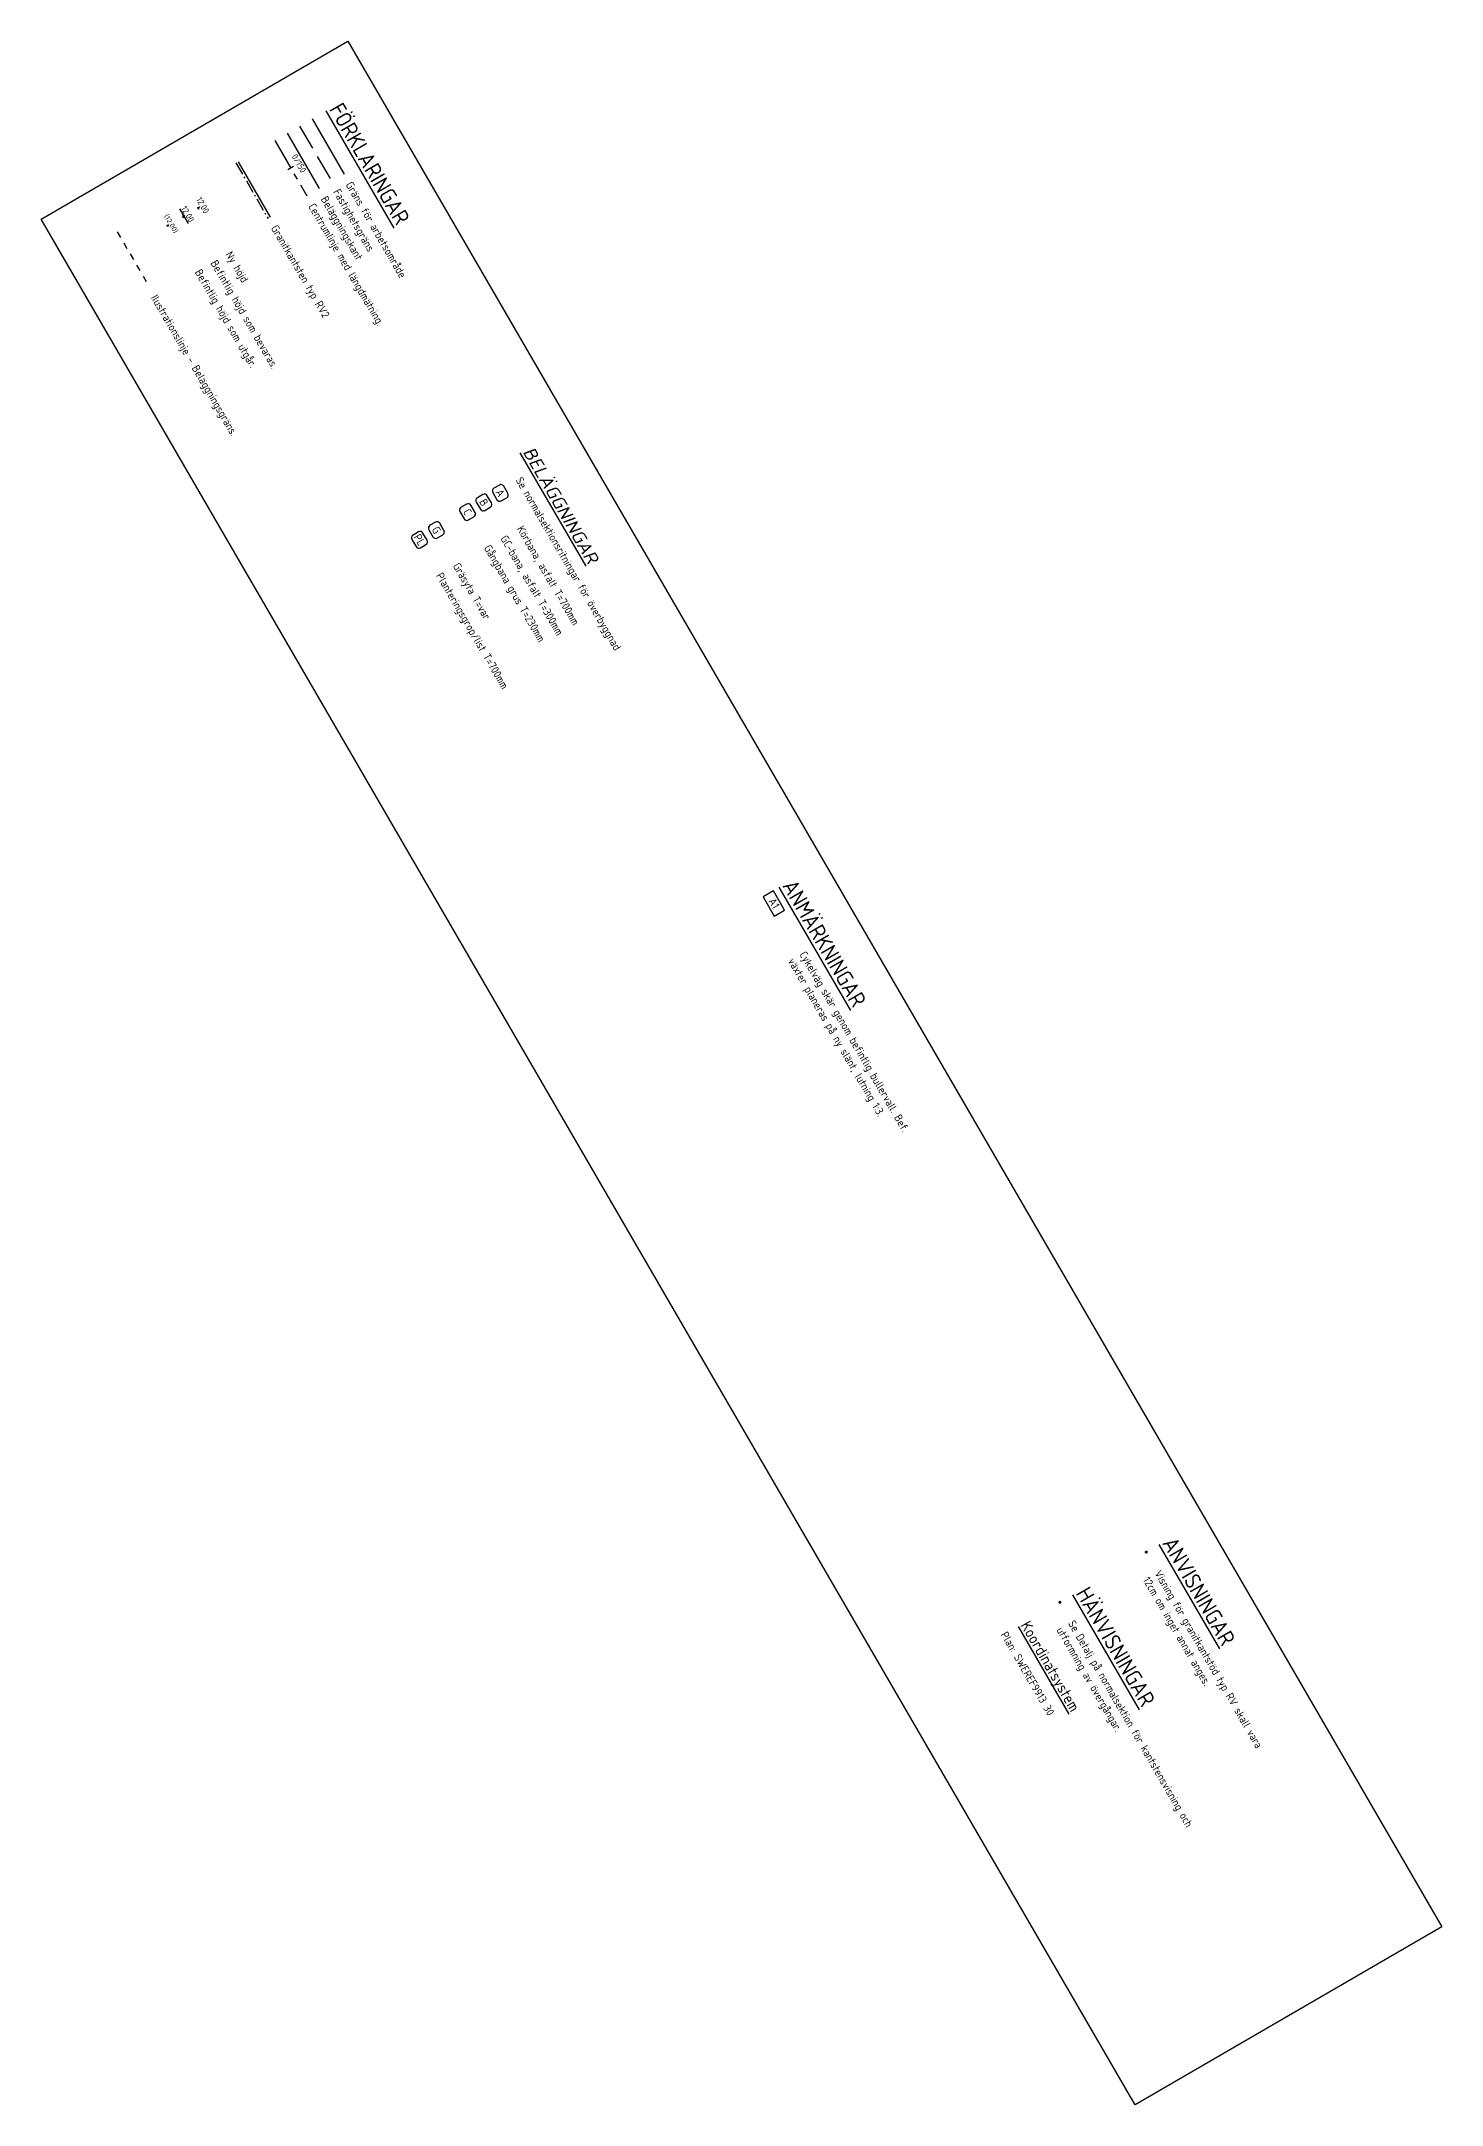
# Model space of a CAD drawing. Header units: metres. Extents: x 117856 to 119829, y 6148158 to 6148674.
# Drawn here: x 117944.7 to 118119.7, y 6148158.2 to 6148416.1 of the extents above; entities that cross this region are included whole.
import ezdxf
from ezdxf.enums import TextEntityAlignment as Align

# ---------------------------------------------------------------- set-up
doc = ezdxf.new("R2010")
doc.units = ezdxf.units.M
doc.header["$LTSCALE"] = 0.4
for name, pattern in [('AA_CENTER_4', [6.5, 4, -1, 0.5, -1]), ('AA_DASHED_2', [4, 2, -2]), ('AA_HIDDEN_8', [11, 8, -3]), ('CENTER', [16, 10, -2, 2, -2])]:
    doc.linetypes.add(name, pattern=pattern)
doc.layers.get('0').update_dxf_attribs({"linetype": 'CONTINUOUS'})
doc.layers.get('DEFPOINTS').update_dxf_attribs({"color": 5, "linetype": 'CONTINUOUS'})
for name, color, linetype in [('05_anm', 1, 'CONTINUOUS'), ('05_b-zniv', 4, 'CONTINUOUS'), ('05_beg', 4, 'AA_DASHED_2'), ('05_kgrv2', 1, 'AA_CENTER_4'), ('05_p_zniv', 1, 'CONTINUOUS'), ('05_T', 5, 'CONTINUOUS'), ('05_txt', 1, 'CONTINUOUS'), ('05_Öb-typ', 1, 'CONTINUOUS'), ('93_ent', 6, 'PLUS_1'), ('93_fast', 7, 'AA_HIDDEN_8'), ('M-311', 4, 'CENTER'), ('M-312A', 3, 'CONTINUOUS'), ('M-322B', 3, 'CONTINUOUS')]:
    doc.layers.add(name, color=color, linetype=linetype)
doc.styles.add('ISO', font='iso.shx')
doc.linetypes.add('PLUS_1', pattern='A,10,-2,["+",ISO,S=5,R=0,X=-1,Y=-2.5],-2.15', length=14.15)

# ---------------------------------------------------------------- blocks, each defined once
blk = doc.blocks.new('_zniv')
at = {"color": 0}
for p, q in [((-0.43, 0), (0.43, 0)), ((0, 0.43), (0, -0.43))]:
    blk.add_line(p, q, dxfattribs=at)
at = {"style": 'ISO'}
blk.add_attdef('ZNIV', text='', height=2, dxfattribs=at).set_placement((0, 0), align=Align.BOTTOM_CENTER)
blk = doc.blocks.new('_ANM')
at = {"color": 0}
blk.add_lwpolyline([(-3.46, -1.95), (3.46, -1.95), (3.46, 1.76), (-3.46, 1.76)], close=True, dxfattribs=at)
at = {"color": 4, "style": 'ISO'}
blk.add_attdef('ANM', text='', height=2.5, dxfattribs=at).set_placement((0, 0), align=Align.MIDDLE_CENTER)
blk = doc.blocks.new('_MSECT')
at = {"color": 3}
blk.add_line((1, 0), (-1, 0), dxfattribs=at)
at = {"style": 'ISO'}
blk.add_attdef('S', text='', height=2, rotation=270, dxfattribs=at).set_placement((2, 0), align=Align.CENTER)
blk = doc.blocks.new('_OVERB')
for p, q in [((-2.29, 0.99), (-2.29, -0.99)), ((1.29, 1.99), (-1.29, 1.99)), ((2.29, -0.99), (2.29, 0.99)), ((-1.29, -1.99), (1.29, -1.99))]:
    blk.add_line(p, q)
for centre, start, end in [((-1.29, 0.99), 90, 180), ((1.29, 0.99), 0, 90), ((-1.29, -0.99), 180, 270), ((1.29, -0.99), 270, 0)]:
    blk.add_arc(centre, 1, start, end)
at = {"style": 'ISO'}
blk.add_attdef('NR', text='', height=2.5, dxfattribs=at).set_placement((0, 0), align=Align.MIDDLE_CENTER)

msp = doc.modelspace()

# ---------------------------------------------------------------- linework, layer by layer
at = {"layer": '05_beg'}
msp.add_line((117954.213, 6148392.286), (117958.227, 6148385.366), dxfattribs=at)
at = {"layer": '05_kgrv2'}
msp.add_line((117969.038, 6148400.887), (117973.052, 6148393.967), dxfattribs=at)
at = {"layer": '93_ent'}
msp.add_line((117978.552, 6148406.407), (117982.567, 6148399.487), dxfattribs=at)
at = {"layer": '93_fast'}
msp.add_line((117976.995, 6148405.503), (117981.01, 6148398.584), dxfattribs=at)
at = {"layer": 'DEFPOINTS', "flags": 128}
msp.add_lwpolyline([(117983.043, 6148416.096), (118119.741, 6148180.478), (118081.405, 6148158.237), (117944.707, 6148393.855)], close=True, dxfattribs=at)
at = {"layer": 'M-311'}
msp.add_line((117973.881, 6148403.697), (117977.896, 6148396.777), dxfattribs=at)
at = {"layer": 'M-312A'}
for p, q in [((117975.438, 6148404.6), (117979.453, 6148397.68)), ((117969.297, 6148401.037), (117973.312, 6148394.117))]:
    msp.add_line(p, q, dxfattribs=at)

# ---------------------------------------------------------------- block references
at = {"layer": '05_anm', "xscale": 0.3999999999840965, "yscale": 0.3999999999840965, "zscale": 0.3999999999840965, "rotation": 300.1210198371655}
msp.add_blockref('_ANM', (118036.303, 6148308.373), dxfattribs=at).add_auto_attribs({'ANM': 'A1'})
at = {"layer": '05_b-zniv'}
for p, xscale, yscale, zscale, rotation, values in [((117962.45, 6148394.185), 0.3999999999840965, 0.3999999999840965, 0.3999999999840965, 300.1210198371655, {'ZNIV': '%%u12.00'}), ((117960.488, 6148393.047), 0.3200000000522799, 0.3200000000522799, 0.3200000000522799, 300.1210197870365, {'ZNIV': '(12.00)'})]:
    msp.add_blockref('_zniv', p, dxfattribs=dict(at, xscale=xscale, yscale=yscale, zscale=zscale, rotation=rotation)).add_auto_attribs(values)
at = {"layer": '05_p_zniv'}
ref = msp.add_blockref('_zniv', (117964.331, 6148395.272), dxfattribs=dict(at, xscale=0.3999999999840965, yscale=0.3999999999840965, zscale=0.3999999999840965, rotation=300.1210198371655))
ref.add_attrib('ZNIV', '12.00', dxfattribs={"layer": '0', "color": 4, "height": 0.8, "rotation": 300.12102, "style": 'ISO'}).set_placement((117964.331, 6148395.272), align=Align.BOTTOM_CENTER)
at = {"layer": '05_Öb-typ', "xscale": 0.3999999999840965, "yscale": 0.3999999999840965, "zscale": 0.3999999999840965, "rotation": 300.1210198371655}
for p, values in [((117997.973, 6148357.267), {'NR': 'C'}), ((118000.028, 6148358.459), {'NR': 'B'}), ((118002.083, 6148359.652), {'NR': 'A'}), ((117994.092, 6148355.015), {'NR': 'G'}), ((117991.987, 6148353.794), {'NR': 'PL'})]:
    msp.add_blockref('_OVERB', p, dxfattribs=at).add_auto_attribs(values)
at = {"layer": 'M-322B', "xscale": 0.3999999993737609, "yscale": 0.3999999993737609, "zscale": 0.3999999993737609, "rotation": 30.12101980459725}
msp.add_blockref('_MSECT', (117975.889, 6148400.237), dxfattribs=at).add_auto_attribs({'S': '0/150'})

# ---------------------------------------------------------------- texts
at = {"layer": '05_T', "color": 3, "style": 'ISO', "oblique": 10, "width": 1.2}
msp.add_text('%%UBELÄGGNINGAR', height=1.6, rotation=300.12102, dxfattribs=at).set_placement((118004.839, 6148364.793))
at = {"layer": '05_txt', "color": 7, "style": 'ISO'}
for s, p in [('%%uFÖRKLARINGAR', (117980.625, 6148407.609)), ('%%uANMÄRKNINGAR', (118037.256, 6148310.582)), ('%%uANVISNINGAR', (118084.742, 6148228.431)), ('%%uHÄNVISNINGAR', (118073.943, 6148222.166))]:
    msp.add_text(s, height=2, rotation=300.12102, dxfattribs=at).set_placement(p)
at = {"layer": '05_txt', "style": 'ISO'}
for s, p in [('Fastighetsgräns', (117981.15, 6148397.278)), ('Gräns för arbetsområde', (117982.707, 6148398.181)), ('Centrumlinje med längdmätning.', (117978.036, 6148395.471)), ('Beläggningskant', (117979.593, 6148396.374)), ('Granitkantsten typ RV2', (117973.365, 6148392.761)), ('Ny höjd', (117967.687, 6148389.467)), ('Befintlig höjd som utgår.', (117963.855, 6148387.244)), ('Befintlig höjd som bevaras.', (117965.817, 6148388.382)), ('Ilustrationslinje - Beläggningsgräns.', (117958.367, 6148384.06)), ('Se normalsektionsritningar för överbyggnad', (118003.949, 6148361.257))]:
    msp.add_text(s, height=1, rotation=300.12102, dxfattribs=at).set_placement(p)
for s, p in [('GC-bana, asfalt T=300mm', (118002.476, 6148354.239)), ('Körbana, asfalt T=700mm', (118004.531, 6148355.431)), ('Gräsyta T=var', (117996.54, 6148350.795)), ('Gångbana grus T=230mm', (118000.421, 6148353.047)), ('Planteringsgrop/list T=700mm', (117994.435, 6148349.574))]:
    msp.add_text(s, height=1, rotation=300.12102, dxfattribs=at).set_placement(p, align=Align.MIDDLE_LEFT)
at = {"layer": '05_txt', "color": 3, "style": 'ISO'}
msp.add_text('%%uKoordinatsystem', height=1.4, rotation=300.12102, dxfattribs=at).set_placement((118067.037, 6148218.159))
at = {"layer": '05_txt', "char_height": 1, "attachment_point": 1, "rotation": 300.12102, "style": 'ISO'}
for s, insert, width in [('Cykelväg skär genom befintlig bullervall. Bef. växter planeras på ny slänt, lutning 1:3.', (118040.288, 6148302.499), 26.55246), ('\\pi-3,l3,t3;{\\fSymbol|b0|i0|c2|p18;·^I}Visning för granitkantstöd typ RV skall vara 12cm om inget annat anges.', (118083.145, 6148227.761), 29.85714), ('\\pi-3,l3,t3;{\\fSymbol|b0|i0|c2|p18;·^I}Se Detalj på normalsektion för kantstensvisning och utformning av övergångar.', (118072.347, 6148221.496), 36.92857), ('\\pi-3,l3,t3;Plan: SWEREF9913 30', (118065.44, 6148217.489), 36.92857)]:
    msp.add_mtext(s, dxfattribs=dict(at, insert=insert, width=width))

doc.saveas('drawing.dxf')
